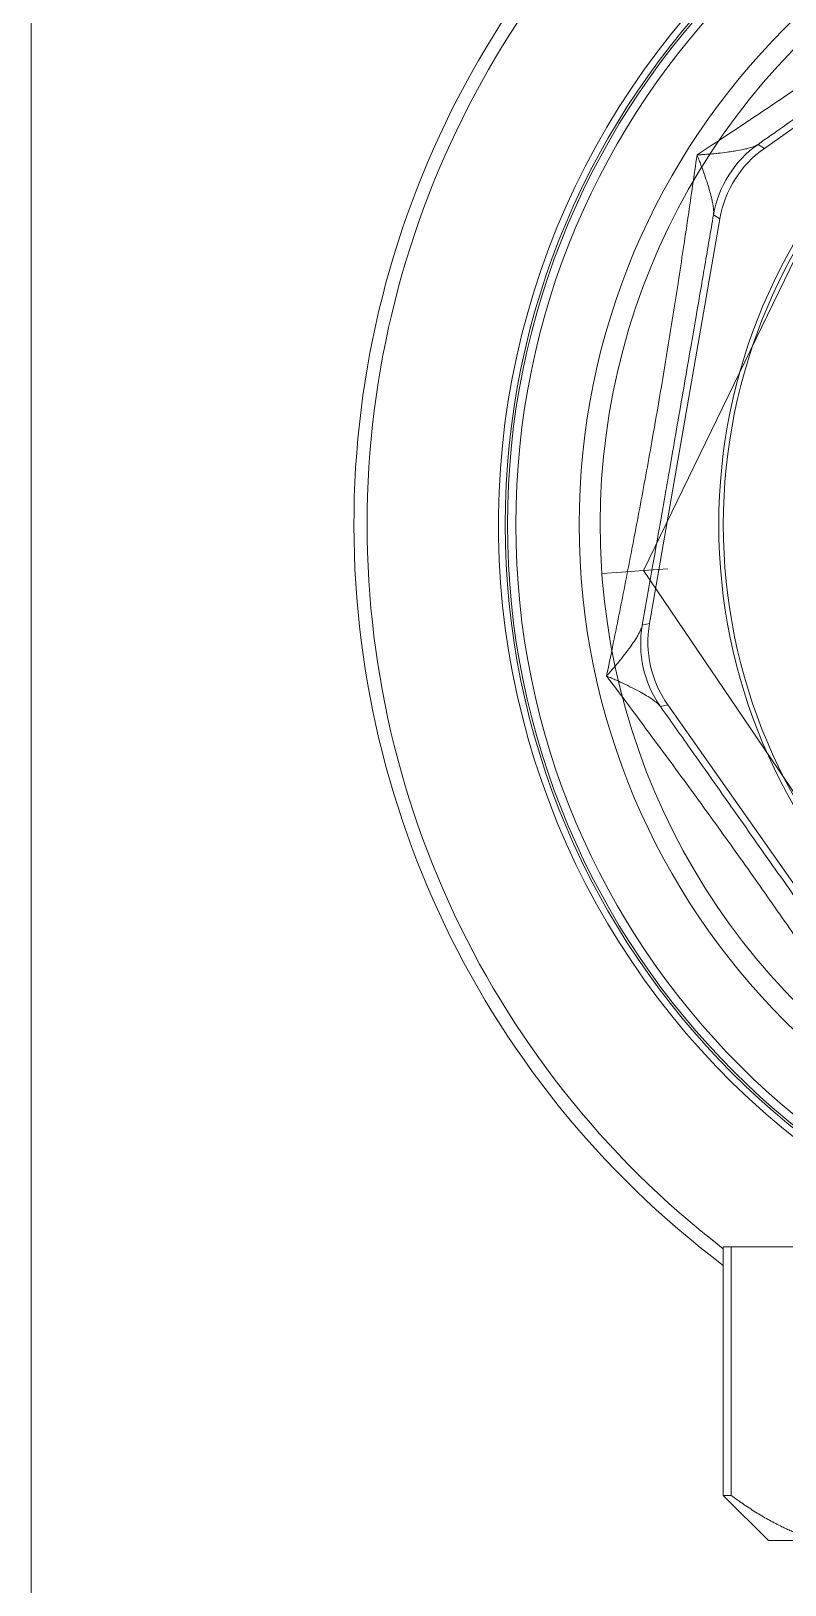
# Model space of a CAD drawing. Header units: millimetres. Extents: x 72 to 2826, y -203 to 794.
# Drawn here: x 1785.5548 to 1785.5866, y 363.7457 to 363.8114 of the extents above; entities that cross this region are included whole.
import ezdxf

# ---------------------------------------------------------------- set-up
doc = ezdxf.new("R2010")
doc.units = ezdxf.units.MM
doc.layers.add('mobiliario', color=252, linetype='Continuous', lineweight=9)

# ---------------------------------------------------------------- blocks, each defined once
blk = doc.blocks.new('SE2')
at = {"layer": 'mobiliario'}
for p, q in [((154.1481483859375, 393.0225371118055), (128.3507127086128, 393.0225371118055)), ((141.6597890359266, 387.5715707875922), (141.7153671610693, 387.5678158403445)), ((141.7019809695095, 387.3815535711291), (141.7153671610693, 387.5678158403444)), ((141.7153671610693, 387.5678158403445), (141.770911065758, 387.563584732316)), ((141.6866941298718, 387.1688447190762), (141.7019809695095, 387.3815535711293)), ((136.1988973862383, 384.5053722861193), (141.6866941298718, 387.168844719076)), ((141.6866941298718, 387.1688447190762), (141.670139752678, 386.9384987055897)), ((141.6866941298718, 387.168844719076), (146.7372272909087, 383.7480095447622))]:
    blk.add_line(p, q, dxfattribs=at)
blk.add_circle((141.2494305472752, 381.0845371118053), 6.700000000000001, dxfattribs=at)
for start, end in [(86.38039139874722, 145.3983418027593), (26.38039139874712, 85.39834180275933)]:
    blk.add_arc((141.2494305472752, 381.0845371118053), 6.499999999999996, start, end, dxfattribs=at)
blk = doc.blocks.new('110-32-planta')
at = {"layer": 'mobiliario'}
for p, q in [((7.77196655393034, 4.106579800340834), (7.754856518247252, 4.103609097085154)), ((7.77196655393034, 4.106579800340834), (7.772035795024976, 4.106888294797936)), ((7.775470886708852, 4.106117294009397), (7.775401645587423, 4.105808799432946)), ((7.789600872262262, 4.095810781592073), (7.775401645587423, 4.105808799432946)), ((7.754687340502066, 4.103876196566048), (7.754856518247252, 4.103609097085154)), ((7.798299557537943, 4.103460785726351), (7.798299557537943, 4.10312668568174)), ((7.808806745959059, 4.103460785726351), (7.798299557537943, 4.103460785726351)), ((7.808806745959059, 4.10312668568174), (7.808806745959059, 4.103460785726351)), ((7.810715557537947, 4.101551974147465), (7.808806745959059, 4.103460785726351)), ((7.808806745959059, 4.10312668568174), (7.798299557537943, 4.10312668568174)), ((7.798299557537943, 4.091930156571894), (7.798299557537943, 4.10312668568174)), ((7.751882361672259, 4.101725300450699), (7.751713183997233, 4.101992399820826)), ((7.751882361672259, 4.101725300450699), (7.741884343831388, 4.087526073775862)), ((7.810715557537947, 4.101551974147465), (7.810715557537947, 4.09944799730886))]:
    blk.add_line(p, q, dxfattribs=at)
for centre, radius in [((7.767784357537947, 4.07990878572637), 0.0327752423231971), ((7.767784357537947, 4.07990878572637), 0.0326809355198816), ((7.767784357537947, 4.07990878572637), 0.0323251940586343), ((7.767784357537947, 4.079908785726381), 0.0237439999999998), ((7.767784357537947, 4.079908785726381), 0.0235519999999997)]:
    blk.add_circle(centre, radius, dxfattribs=at)
for centre, radius, start, end in [((7.767784357537947, 4.079908785726274), 0.0391714225744384, 36.95980833401413, 150.0893255602447), ((7.767784357537947, 4.079908785726278), 0.0386114951278725, 37.58760779660308, 149.6101848602713), ((7.767784357537947, 4.079908785726285), 0.0330636140941714, 37.76640418553324, 143.7492386750297)]:
    blk.add_arc(centre, radius, start, end, dxfattribs=at)
for centre, major_axis, ratio, start_param, end_param in [((7.772753336294791, 4.102047407480544), (0.0010074445323892, 0.0044885346732736), 0.9999553905319526, 5.890501997412995, 6.675868616946187), ((7.772822660429305, 4.102356271910721), (0.0044883344417328, -0.001007399592592), 0.9999553905319407, 1.178112920985343, 1.9634796369553), ((7.755474205976554, 4.099344173568066), (0.0038860708032718, 0.0024613926366913), 0.9999553905319396, 1.178112914050542, 1.963479636956193), ((7.755643586543997, 4.099076753869412), (-0.002461502444540999, 0.0038862441655845), 0.9999553905319526, 5.89050199741256, 6.67586861694659)]:
    blk.add_ellipse(centre, major_axis=major_axis, ratio=ratio, start_param=start_param, end_param=end_param, dxfattribs=at)
for points, knots in [([(7.752162036342888, 4.104573458756817), (7.753017525254832, 4.1046951296655), (7.753882913283937, 4.104819909612409), (7.754760410489602, 4.104949026102662), (7.754788370537957, 4.104953140193611), (7.75481634285601, 4.104957258679355), (7.754844326752084, 4.104961381487946), (7.755277198653246, 4.105025155595281), (7.755713645896613, 4.105090101775819), (7.75615156223349, 4.105156017909589), (7.756616499325816, 4.105226001267116), (7.757083090099435, 4.105297077577496), (7.757551130821958, 4.105369330257069), (7.757565160741997, 4.105371496092789), (7.757579191964702, 4.105373662985964), (7.757593224500447, 4.105375830940829), (7.758510884751201, 4.105517604747149), (7.759434247375295, 4.10566399005745), (7.760364355577706, 4.10581598269584), (7.760834487601506, 4.105892808818335), (7.761306343671948, 4.105971067807974), (7.761780172184651, 4.106050874953541), (7.762254842621593, 4.106130823904777), (7.762731493453036, 4.106212326721863), (7.763209613390165, 4.106295350109153), (7.763684519774955, 4.106377815477461), (7.764160389608214, 4.106461698540866), (7.764632101152478, 4.106546071912227), (7.765103812696742, 4.106630445283588), (7.765572813019133, 4.106715541245968), (7.76603923575967, 4.10680129859072), (7.766972081240738, 4.106972813280233), (7.767894606764194, 4.107147032019891), (7.768808091013652, 4.107323257379202), (7.768818063252361, 4.107325181179586), (7.768828034412315, 4.107327105218634), (7.768838004497197, 4.107329029495884), (7.769741321365315, 4.107503374260193), (7.770635817625347, 4.107679669689108), (7.771522792647202, 4.107857181645929), (7.771547777269978, 4.107862181864838), (7.77157275614325, 4.107867183124678), (7.7715977294012, 4.107872185430107), (7.772055296873047, 4.107963839160384), (7.772510980406593, 4.108055843357949), (7.7729623820723, 4.108147569282984), (7.773370621743126, 4.108230524584854), (7.773775358651598, 4.108313252468761), (7.774178266074827, 4.108395992400108)], [1.48468354e-08, 1.48468354e-08, 1.48468354e-08, 1.48468354e-08, 0.1211400655708289, 0.1211400655708289, 0.1211400655708289, 0.1249999999999999, 0.1249999999999999, 0.1249999999999999, 0.1847078101699665, 0.1847078101699665, 0.1847078101699665, 0.2480997718563707, 0.2480997718563707, 0.2480997718563707, 0.2499999999999997, 0.2499999999999997, 0.2499999999999997, 0.374265768182241, 0.374265768182241, 0.374265768182241, 0.4370770808154461, 0.4370770808154461, 0.4370770808154461, 0.5, 0.5, 0.5, 0.5624999999999999, 0.5624999999999999, 0.5624999999999999, 0.6249999999999999, 0.6249999999999999, 0.6249999999999999, 0.7499999999999999, 0.7499999999999999, 0.7499999999999999, 0.7513645882112908, 0.7513645882112908, 0.7513645882112908, 0.8749999999999998, 0.8749999999999998, 0.8749999999999998, 0.8784826055401428, 0.8784826055401428, 0.8784826055401428, 0.9422919417421503, 0.9422919417421503, 0.9422919417421503, 0.999999975154046, 0.999999975154046, 0.999999975154046, 0.999999975154046]), ([(7.772035795024976, 4.106888294797936), (7.77208625743043, 4.106898339673566), (7.77214238347259, 4.106916800792301), (7.772202091982912, 4.106941575142891), (7.772265477079848, 4.106967874988676), (7.772332933192629, 4.107001296153864), (7.772403655785303, 4.107040233504736), (7.772422917579049, 4.107050838365125), (7.772442425486957, 4.107061857395517), (7.772462180753095, 4.107073277176024), (7.772518606367348, 4.107105894713307), (7.772576881378505, 4.107141679719056), (7.772636812518357, 4.107180210931343), (7.772721587214463, 4.10723471468048), (7.772809664448061, 4.107294703058098), (7.772900605122699, 4.107359412387584), (7.772928377781511, 4.107379174173352), (7.772956419010469, 4.107399378257287), (7.772984673491031, 4.107419971857112), (7.773052707391557, 4.107469559140056), (7.773122153317067, 4.107521528346592), (7.773192341943313, 4.107575263531866), (7.773294515138375, 4.107653485543899), (7.773398274380895, 4.107735454920674), (7.773503950908847, 4.107821182511688), (7.773524339909066, 4.107837722607257), (7.77354480058679, 4.10785440313646), (7.773565330971763, 4.107871222031764), (7.773654077548343, 4.107943924973366), (7.773743182306517, 4.108018427551648), (7.773833138807403, 4.108095069192632), (7.773889512651635, 4.108143098894625), (7.773946226212579, 4.108191975609166), (7.774003833516629, 4.108242199815641), (7.774061503405924, 4.108292478586268), (7.774120071367264, 4.108344109795098), (7.774178265688945, 4.108395992061096)], [0, 0, 0, 0, 0.1063511576101013, 0.1063511576101013, 0.1063511576101013, 0.2192509502588688, 0.2192509502588688, 0.2192509502588688, 0.25, 0.25, 0.25, 0.3378264057471117, 0.3378264057471117, 0.3378264057471117, 0.4620599323510266, 0.4620599323510266, 0.4620599323510266, 0.5, 0.5, 0.5, 0.5913558040133063, 0.5913558040133063, 0.5913558040133063, 0.7243419426932562, 0.7243419426932562, 0.7243419426932562, 0.75, 0.75, 0.75, 0.8609119361667339, 0.8609119361667339, 0.8609119361667339, 0.930418110272562, 0.930418110272562, 0.930418110272562, 0.9999997966864524, 0.9999997966864524, 0.9999997966864524, 0.9999997966864524]), ([(7.774178265854252, 4.108395992527793), (7.774869153676582, 4.107877156327578), (7.775569215282466, 4.107353537075734), (7.776280868874736, 4.106824448623286), (7.776303746930799, 4.10680743962423), (7.776326636943416, 4.106790424984772), (7.776349538390072, 4.10677340513153), (7.776700460041979, 4.106512607850685), (7.777054724813397, 4.106250119246152), (7.777410807926272, 4.105987207839973), (7.777789127287747, 4.105707878459515), (7.778169497749885, 4.105428072835167), (7.77855162991284, 4.105148145684509), (7.778563442788383, 4.105139492278933), (7.778575257347307, 4.105130838757852), (7.778587073601103, 4.105122185116385), (7.779336011733243, 4.104573699768738), (7.780092170561657, 4.104024490962479), (7.780856976496488, 4.103474535108919), (7.781243754479625, 4.1031964112004), (7.781632744692828, 4.102918095747618), (7.782024106075943, 4.102639563433523), (7.782416728057448, 4.10236013395021), (7.782811736997736, 4.102080485915625), (7.783208955070691, 4.101800811031033), (7.783602977286257, 4.101523386298453), (7.783999087884487, 4.101245999474596), (7.784392471935197, 4.100971994647327), (7.784785855985915, 4.100697989820058), (7.785177773001619, 4.100426455876526), (7.785568277484366, 4.100157250593657), (7.786349286449841, 4.099618840027918), (7.787124680808915, 4.099089792411276), (7.787894921087818, 4.098568687248381), (7.787902709159923, 4.098563418237276), (7.787910496703992, 4.098558150036418), (7.787918283720081, 4.098552882644661), (7.788680632543048, 4.098037205026784), (7.789437923677979, 4.097529277819415), (7.790190590055517, 4.097027635048601), (7.790211157770222, 4.097013926922794), (7.790231723037463, 4.09700022286734), (7.790252285967683, 4.09698652278433), (7.79064063787915, 4.096727782742526), (7.791028156224092, 4.09647045875694), (7.791412539580968, 4.096215908936208), (7.791760212663255, 4.095985669725305), (7.792105321124558, 4.09575770032773), (7.792449030623124, 4.095531106669096)], [1.52886162e-08, 1.52886162e-08, 1.52886162e-08, 1.52886162e-08, 0.1211066937485011, 0.1211066937485011, 0.1211066937485011, 0.125, 0.125, 0.125, 0.1846576051161925, 0.1846576051161925, 0.1846576051161925, 0.2480406363767924, 0.2480406363767924, 0.2480406363767924, 0.25, 0.25, 0.25, 0.3741884404877195, 0.3741884404877195, 0.3741884404877195, 0.4369930715099158, 0.4369930715099158, 0.4369930715099158, 0.4999999999999999, 0.4999999999999999, 0.4999999999999999, 0.5624999999999999, 0.5624999999999999, 0.5624999999999999, 0.6249999999999999, 0.6249999999999999, 0.6249999999999999, 0.75, 0.75, 0.75, 0.7512639030178273, 0.7512639030178273, 0.7512639030178273, 0.875, 0.875, 0.875, 0.8783812706631239, 0.8783812706631239, 0.8783812706631239, 0.9422400160603708, 0.9422400160603708, 0.9422400160603708, 0.9999999748262728, 0.9999999748262728, 0.9999999748262728, 0.9999999748262728]), ([(7.775470883437051, 4.106117296296382), (7.775429555336053, 4.10614794335424), (7.775386703798027, 4.106188619208239), (7.775343311526378, 4.106236533367688), (7.775297246144468, 4.106287399200933), (7.775250543665585, 4.106346443082077), (7.775203245471352, 4.106411870012543), (7.775190363476682, 4.106429689495573), (7.775177435978327, 4.106447988601772), (7.775164456116314, 4.106466755730192), (7.775127382625036, 4.106520358994334), (7.775089990807074, 4.106577616269088), (7.775052275358405, 4.106638064104252), (7.774998925535478, 4.106723569683968), (7.774944933911789, 4.106815445192673), (7.774890371094393, 4.106912812551595), (7.774873707983879, 4.106942547875746), (7.774856991088775, 4.106972797850076), (7.774840247863934, 4.10700349111395), (7.774799931890294, 4.107077397355368), (7.774759357292117, 4.107154060495026), (7.77471886595611, 4.107232637623372), (7.774659922942206, 4.107347021914549), (7.774601147518807, 4.107465471940894), (7.774542244857634, 4.107588139071491), (7.77453088030588, 4.107611806201746), (7.7745195109688, 4.1076356309276), (7.774508137744085, 4.107659610537805), (7.77445897477125, 4.107763267060413), (7.774410257080205, 4.10786870367017), (7.774361683512787, 4.107976438166623), (7.774331243481263, 4.108043953106178), (7.774300858304804, 4.108112378995027), (7.774270240988728, 4.108182405078451), (7.774239590398523, 4.108252507264451), (7.774208705868701, 4.10832421596805), (7.774178266432706, 4.108395991964969)], [2.7834320431e-06, 2.7834320431e-06, 2.7834320431e-06, 2.7834320431e-06, 0.1063511576108203, 0.1063511576108203, 0.1063511576108203, 0.2192509502598668, 0.2192509502598668, 0.2192509502598668, 0.25, 0.25, 0.25, 0.3378264057484983, 0.3378264057484983, 0.3378264057484983, 0.4620599323527895, 0.4620599323527895, 0.4620599323527895, 0.5, 0.5, 0.5, 0.5913558040152235, 0.5913558040152235, 0.5913558040152235, 0.7243419426957955, 0.7243419426957955, 0.7243419426957955, 0.75, 0.75, 0.75, 0.8609119361940344, 0.8609119361940344, 0.8609119361940344, 0.930418110306617, 0.930418110306617, 0.930418110306617, 0.9999998219752811, 0.9999998219752811, 0.9999998219752811, 0.9999998219752811]), ([(7.772035795024968, 4.106888294797958), (7.771186949890222, 4.106738682778846), (7.770332546463719, 4.106588391193898), (7.769472267727793, 4.106437397743651), (7.768902525850628, 4.106337398419948), (7.768330206334965, 4.106237091165183), (7.76775499176373, 4.106136428972291), (7.767319906782618, 4.106060289370685), (7.766883127545575, 4.105983940168318), (7.76644477797194, 4.105907406611109), (7.766155832656997, 4.105856958260925), (7.765866205059522, 4.105806429808239), (7.7655757744525, 4.105755801195343), (7.765354671805944, 4.10571725801142), (7.765133138351017, 4.105678662808607), (7.764911043848472, 4.10563999333813), (7.76439882550042, 4.105550809625508), (7.763883621783179, 4.105461230592979), (7.763369088290836, 4.105371894530585), (7.762851388626983, 4.105282008740523), (7.762335202494682, 4.1051925136627), (7.761821050401451, 4.105103495726876), (7.761308355812154, 4.105014730136602), (7.760797683477165, 4.104926438941536), (7.760288725373505, 4.104838564831887), (7.75985361210197, 4.104763440394226), (7.759419751825589, 4.104688620816187), (7.758987000944209, 4.10461407819092), (7.758407410821298, 4.104514242069956), (7.757830035668298, 4.104414941387037), (7.757254672727171, 4.104316133314974), (7.757112021172182, 4.104291635516943), (7.756969493318598, 4.104267168002007), (7.756827099414799, 4.10424273239111), (7.756467995752039, 4.104181108142174), (7.756109609257813, 4.104119663606073), (7.7557520570777, 4.104058416867971), (7.755395988138238, 4.103997424200902), (7.755040746047848, 4.103936627600027), (7.754687347763117, 4.103876197925981)], [0, 0, 0, 0, 0.1503962124823886, 0.1503962124823886, 0.1503962124823886, 0.2500000000000002, 0.2500000000000002, 0.2500000000000002, 0.3253390372526271, 0.3253390372526271, 0.3253390372526271, 0.3750000000000002, 0.3750000000000002, 0.3750000000000002, 0.4128065191087131, 0.4128065191087131, 0.4128065191087131, 0.5, 0.5, 0.5, 0.5877300242253427, 0.5877300242253427, 0.5877300242253427, 0.6752113538380048, 0.6752113538380048, 0.6752113538380048, 0.75, 0.75, 0.75, 0.8501656206524405, 0.8501656206524405, 0.8501656206524405, 0.875, 0.875, 0.875, 0.9376299044248668, 0.9376299044248668, 0.9376299044248668, 1, 1, 1, 1]), ([(7.789867971632439, 4.095979959267143), (7.789161978741901, 4.096474375684262), (7.788451647524901, 4.096972190916288), (7.787736287212759, 4.097473929957744), (7.787263348063298, 4.09780563977095), (7.786788210997251, 4.098139064462483), (7.786310846320283, 4.098474235409379), (7.785948999130525, 4.098728298332495), (7.785585759555807, 4.098983443645558), (7.785221244183439, 4.099239593913113), (7.784981627942094, 4.099407975740013), (7.784741460419822, 4.099576791810136), (7.784500634363773, 4.099746118727168), (7.784316623639135, 4.099875498285243), (7.784132248054093, 4.100005162308807), (7.783947411956631, 4.100135178614007), (7.783522342709098, 4.100434178288733), (7.783094837216608, 4.100735041514955), (7.78266830327896, 4.101035372932294), (7.78223839907337, 4.101338077425392), (7.781809933383541, 4.101639923353078), (7.781383122040809, 4.101940754089248), (7.780957945258386, 4.102240432733298), (7.780534410065903, 4.102539104025134), (7.780112375088258, 4.102836862944137), (7.779751839249591, 4.103091232290922), (7.779392398329384, 4.103344935746758), (7.779033939329863, 4.103598049323945), (7.77855319306387, 4.103937511876897), (7.778074372899362, 4.104275800336286), (7.77759727136258, 4.104613051698017), (7.777479279063967, 4.104696457556755), (7.777361391887545, 4.104779799979663), (7.777243622887255, 4.104863069568242), (7.776945814471914, 4.105073637579841), (7.776648593228736, 4.105283858942662), (7.776352154949371, 4.105493592765061), (7.776057358282245, 4.105702165126096), (7.775763335542818, 4.105910255607678), (7.775470892395794, 4.106117290116642)], [0, 0, 0, 0, 0.15050084916702, 0.15050084916702, 0.15050084916702, 0.2500000000000001, 0.2500000000000001, 0.2500000000000001, 0.3254213494405172, 0.3254213494405172, 0.3254213494405172, 0.3750000000000002, 0.3750000000000002, 0.3750000000000002, 0.4128821277306663, 0.4128821277306663, 0.4128821277306663, 0.5000000000000002, 0.5000000000000002, 0.5000000000000002, 0.5878062361857822, 0.5878062361857822, 0.5878062361857822, 0.6752762006393679, 0.6752762006393679, 0.6752762006393679, 0.7500000000000001, 0.7500000000000001, 0.7500000000000001, 0.8502156106320493, 0.8502156106320493, 0.8502156106320493, 0.875, 0.875, 0.875, 0.9376735363666076, 0.9376735363666076, 0.9376735363666076, 1, 1, 1, 1]), ([(7.739297150736526, 4.086302694042678), (7.73981598693674, 4.086993581865005), (7.740339606188584, 4.087693643470888), (7.740868694641036, 4.088405297063161), (7.740885703640088, 4.088428175119228), (7.740902718279543, 4.088451065131842), (7.740919738132787, 4.088473966578498), (7.741180535413632, 4.088824888230405), (7.741443024018168, 4.089179153001822), (7.741705935424348, 4.089535236114699), (7.741985264804804, 4.089913555476176), (7.742265070429156, 4.090293925938314), (7.742544997579813, 4.090676058101273), (7.742553650985386, 4.090687870976804), (7.742562304506471, 4.090699685535728), (7.742570958147937, 4.090711501789531), (7.743119443495579, 4.091460439921672), (7.743668652301843, 4.092216598750084), (7.744218608155398, 4.092981404684919), (7.744496732063923, 4.093368182668058), (7.744775047516703, 4.093757172881261), (7.745053579830802, 4.094148534264376), (7.745333009314116, 4.094541156245877), (7.745612657348693, 4.094936165186165), (7.745892332233289, 4.095333383259116), (7.74616975696587, 4.095727405474683), (7.746447143789723, 4.096123516072914), (7.746721148616991, 4.096516900123624), (7.74699515344426, 4.096910284174338), (7.747266687387793, 4.09730220119005), (7.747535892670661, 4.097692705672788), (7.748074303236399, 4.098473714638267), (7.748603350853045, 4.099249108997337), (7.749124456015941, 4.100019349276241), (7.749129725027046, 4.100027137348348), (7.749134993227904, 4.100034924892423), (7.749140260619668, 4.100042711908514), (7.749655938237537, 4.100805060731477), (7.75016386544491, 4.101562351866408), (7.750665508215718, 4.102315018243941), (7.750679216341531, 4.102335585958652), (7.750692920396986, 4.102356151225901), (7.750706620479995, 4.102376714156118), (7.750965360521803, 4.10276506606759), (7.751222684507389, 4.103152584412531), (7.75147723432812, 4.103536967769404), (7.751707473539021, 4.103884640851692), (7.751935442936591, 4.104229749312985), (7.752162036595223, 4.104573458811553)], [1.52885703e-08, 1.52885703e-08, 1.52885703e-08, 1.52885703e-08, 0.1211066937485885, 0.1211066937485885, 0.1211066937485885, 0.1250000000000001, 0.1250000000000001, 0.1250000000000001, 0.184657605116349, 0.184657605116349, 0.184657605116349, 0.2480406363769738, 0.2480406363769738, 0.2480406363769738, 0.2500000000000003, 0.2500000000000003, 0.2500000000000003, 0.3741884404879948, 0.3741884404879948, 0.3741884404879948, 0.4369930715102337, 0.4369930715102337, 0.4369930715102337, 0.5000000000000006, 0.5000000000000006, 0.5000000000000006, 0.5625000000000006, 0.5625000000000006, 0.5625000000000006, 0.6250000000000004, 0.6250000000000004, 0.6250000000000004, 0.7500000000000002, 0.7500000000000002, 0.7500000000000002, 0.7512639030183764, 0.7512639030183764, 0.7512639030183764, 0.8750000000000001, 0.8750000000000001, 0.8750000000000001, 0.8783812706637686, 0.8783812706637686, 0.8783812706637686, 0.9422400160609068, 0.9422400160609068, 0.9422400160609068, 0.9999999748264572, 0.9999999748264572, 0.9999999748264572, 0.9999999748264572]), ([(7.751713183997233, 4.101992399820826), (7.751741762916999, 4.102035184046858), (7.751768394835699, 4.102087921831486), (7.751793097080608, 4.102147660212677), (7.751819320580537, 4.102211077502921), (7.75184338848549, 4.102282412515659), (7.751865865648207, 4.102359959066987), (7.751871985167383, 4.102381071500702), (7.751877985947693, 4.102402650576063), (7.751883878370982, 4.102424687873003), (7.751900717891827, 4.102487666634505), (7.751916624133315, 4.102554192230037), (7.751931760085468, 4.102623837124703), (7.751953167144833, 4.102722337197885), (7.751973032634082, 4.102827060451158), (7.751991583588484, 4.102937143785457), (7.751997243940586, 4.102970732916177), (7.75200278156727, 4.103004823679235), (7.75200819483367, 4.103039340861248), (7.75202124254271, 4.103122538345703), (7.75203360243455, 4.103208411157446), (7.752045238235383, 4.10329605503157), (7.752062171709433, 4.103423602356301), (7.75207757663319, 4.103554912906819), (7.75209168070809, 4.103690241445502), (7.752094401129148, 4.103716343873937), (7.752097072992483, 4.10374259637761), (7.752099696364226, 4.103768996091886), (7.752111040814063, 4.103883158423339), (7.752121365972358, 4.103998845933027), (7.752130780832884, 4.104116647372768), (7.752136680648376, 4.10419046755921), (7.752142221775207, 4.104265126501221), (7.752147442318794, 4.104341374113705), (7.752152668504804, 4.104417704135492), (7.752157573677549, 4.10449562941422), (7.752162036573366, 4.104573458313012)], [0, 0, 0, 0, 0.1063555931673282, 0.1063555931673282, 0.1063555931673282, 0.2192609546244836, 0.2192609546244836, 0.2192609546244836, 0.25, 0.25, 0.25, 0.3378468449458883, 0.3378468449458883, 0.3378468449458883, 0.4620902758161986, 0.4620902758161986, 0.4620902758161986, 0.5, 0.5, 0.5, 0.5913745996837045, 0.5913745996837045, 0.5913745996837045, 0.7243512150482414, 0.7243512150482414, 0.7243512150482414, 0.75, 0.75, 0.75, 0.8609150295610247, 0.8609150295610247, 0.8609150295610247, 0.9304198520768344, 0.9304198520768344, 0.9304198520768344, 0.999999796208386, 0.999999796208386, 0.999999796208386, 0.999999796208386]), ([(7.754687336288718, 4.103876195819598), (7.75463644328105, 4.103868643374241), (7.754577384096797, 4.103867104622272), (7.754512820815044, 4.103870302006541), (7.7544442795662, 4.10387369639271), (7.754369501308878, 4.103882423380909), (7.754289787166939, 4.103895243132913), (7.754268084595913, 4.103898733374062), (7.754246010889523, 4.103902530391813), (7.754223569223293, 4.103906621201694), (7.754159434844693, 4.103918312024783), (7.754092492704303, 4.103932362406248), (7.754023059670438, 4.103948442275935), (7.753924859235938, 4.10397118433547), (7.753821691377438, 4.10399797967857), (7.753714239376428, 4.104028254187287), (7.753681453130162, 4.104037491683929), (7.753648265817929, 4.104047054515198), (7.753614746137187, 4.104056912015394), (7.753533952950868, 4.104080671753926), (7.753451035010384, 4.104106196680366), (7.753366825344067, 4.104133133135796), (7.753244275790401, 4.104172333511893), (7.753118977239247, 4.104214524096527), (7.752990602053366, 4.104259607906939), (7.752965840800974, 4.104268303758871), (7.752940964620832, 4.10427710764803), (7.752915976074532, 4.10428601829037), (7.752807916166155, 4.104324551271986), (7.752698912989508, 4.104364657584071), (7.752588387686579, 4.104406490301059), (7.752519127085988, 4.104432704742698), (7.752449261476692, 4.104459601923625), (7.752378096591968, 4.104487467882666), (7.752306854763452, 4.104515363970498), (7.75223430788759, 4.104544232040828), (7.752162037162419, 4.10457345877451)], [2.9838029257e-06, 2.9838029257e-06, 2.9838029257e-06, 2.9838029257e-06, 0.1063555931712155, 0.1063555931712155, 0.1063555931712155, 0.2192609546258009, 0.2192609546258009, 0.2192609546258009, 0.25, 0.25, 0.25, 0.3378468449472411, 0.3378468449472411, 0.3378468449472411, 0.4620902758178302, 0.4620902758178302, 0.4620902758178302, 0.5, 0.5, 0.5, 0.5913745996855492, 0.5913745996855492, 0.5913745996855492, 0.7243512150507017, 0.7243512150507017, 0.7243512150507017, 0.75, 0.75, 0.75, 0.8609150295858979, 0.8609150295858979, 0.8609150295858979, 0.9304198521077738, 0.9304198521077738, 0.9304198521077738, 0.999999823544928, 0.999999823544928, 0.999999823544928, 0.999999823544928]), ([(7.751713183997182, 4.101992399820865), (7.751218767580056, 4.101286406930331), (7.750720952348032, 4.100576075713334), (7.750219213306585, 4.099860715401195), (7.749887503493376, 4.099387776251731), (7.749554078801843, 4.09891263918568), (7.749218907854946, 4.098435274508712), (7.748964844931827, 4.098073427318958), (7.748709699618764, 4.097710187744236), (7.74845354935121, 4.097345672371872), (7.748285167524308, 4.097106056130523), (7.748116351454186, 4.096865888608252), (7.747947024537154, 4.096625062552202), (7.747817644979079, 4.096441051827568), (7.747687980955518, 4.096256676242521), (7.747557964650318, 4.096071840145061), (7.747258964975593, 4.095646770897527), (7.74695810174937, 4.095219265405035), (7.746657770332027, 4.094792731467382), (7.746355065838926, 4.0943628272618), (7.746053219911246, 4.093934361571973), (7.745752389175081, 4.093507550229237), (7.745452710531026, 4.093082373446818), (7.745154039239188, 4.092658838254333), (7.744856280320184, 4.092236803276691), (7.744601910973401, 4.091876267438017), (7.744348207517559, 4.091516826517814), (7.744095093940373, 4.091158367518293), (7.743755631387423, 4.0906776212523), (7.743417342928032, 4.09019880108779), (7.743080091566305, 4.089721699551009), (7.742996685707567, 4.089603707252393), (7.742913343284656, 4.089485820075974), (7.742830073696076, 4.08936805107568), (7.74261950568448, 4.089070242660344), (7.742409284321659, 4.088773021417161), (7.742199550499265, 4.088476583137801), (7.741990978138225, 4.088181786470673), (7.741782887656639, 4.087887763731246), (7.741575853147673, 4.08759532058422)], [0, 0, 0, 0, 0.1505008491662906, 0.1505008491662906, 0.1505008491662906, 0.25, 0.25, 0.25, 0.3254213494398959, 0.3254213494398959, 0.3254213494398959, 0.3749999999999999, 0.3749999999999999, 0.3749999999999999, 0.4128821277301073, 0.4128821277301073, 0.4128821277301073, 0.4999999999999999, 0.4999999999999999, 0.4999999999999999, 0.5878062361853523, 0.5878062361853523, 0.5878062361853523, 0.6752762006390016, 0.6752762006390016, 0.6752762006390016, 0.7499999999999999, 0.7499999999999999, 0.7499999999999999, 0.8502156106318095, 0.8502156106318095, 0.8502156106318095, 0.8749999999999998, 0.8749999999999998, 0.8749999999999998, 0.9376735363664186, 0.9376735363664186, 0.9376735363664186, 1, 1, 1, 1])]:
    blk.add_open_spline(points, degree=3, knots=knots, dxfattribs=at)
blk.add_rational_spline([(7.810715557537947, 4.09944799730886), (7.810228169021612, 4.101209657086773), (7.808806745959059, 4.103126685681743)], [1.312043869455251, 1.297345514403761, 1.256300356945755], degree=2, dxfattribs=at)

msp = doc.modelspace()

# ---------------------------------------------------------------- block references
at = {"xscale": -1, "rotation": 90.00000000000007}
msp.add_blockref('110-32-planta', (1789.68748515064, 371.5582998442621), dxfattribs=at)
at = {"xscale": -0.0044247438065974, "yscale": 0.0044247438065974, "zscale": 0.0044247438065974, "rotation": 90.00000000000007}
msp.add_blockref('SE2', (1787.293777810289, 364.4155080297235), dxfattribs=at)

doc.saveas('drawing.dxf')
